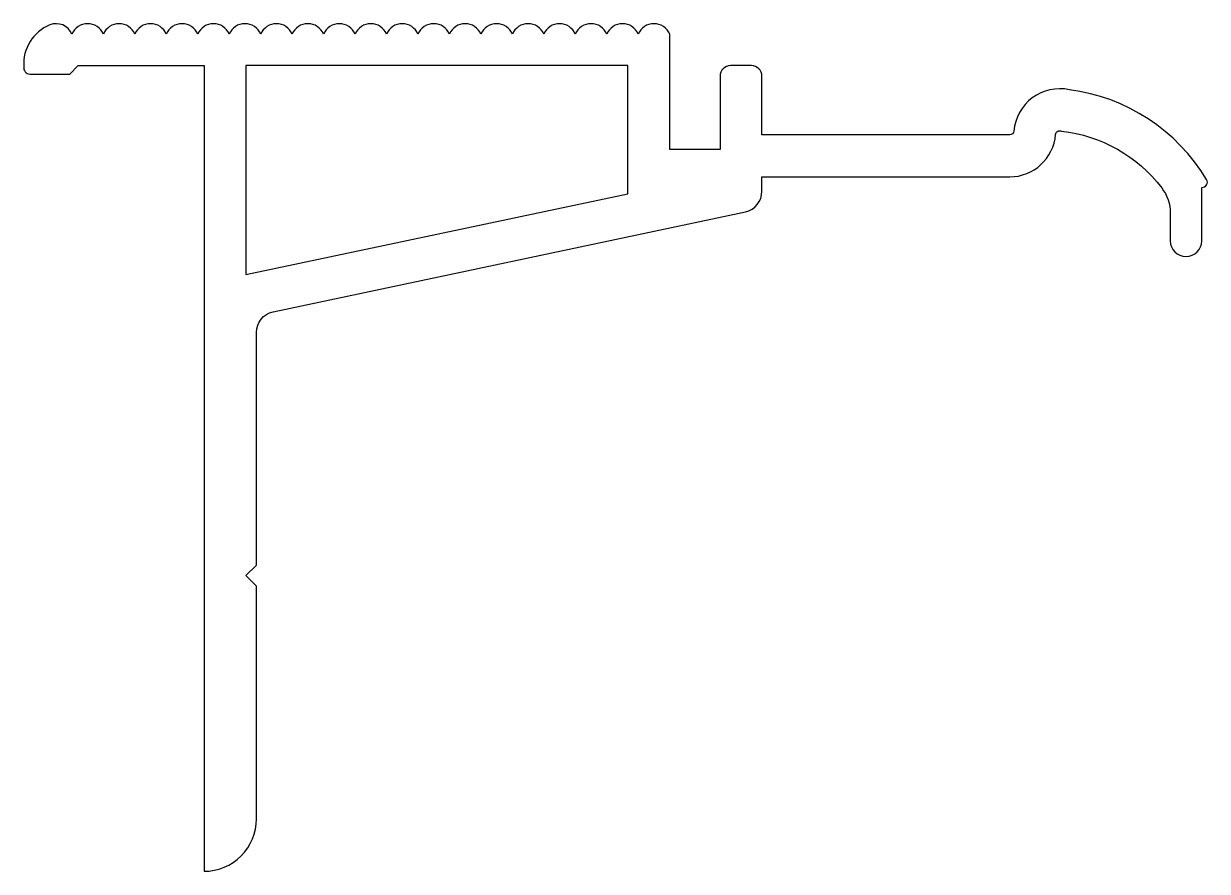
# Model space of a CAD drawing. Extents: x 221.4 to 277.8, y 230.4 to 270.8.
import ezdxf

# ---------------------------------------------------------------- set-up
doc = ezdxf.new("R2010")
doc.units = 0
doc.layers.add('ANA', color=220, linetype='CONTINUOUS')

msp = doc.modelspace()

# ---------------------------------------------------------------- linework, layer by layer
at = {"layer": 'ANA'}
msp.add_lwpolyline([(223.68, 270.299, 0.412419), (222.622, 270.738, 0.323145), (221.385, 268.751, 0.466744), (221.68, 268.399), (223.58, 268.399), (223.98, 268.799), (229.98, 268.799), (229.98, 230.399, 0.414214), (232.48, 232.899), (232.48, 243.994), (231.98, 244.494), (232.48, 244.994), (232.48, 256.088, -0.354371), (233.273, 257.067), (255.787, 261.831, 0.354371), (256.58, 262.809), (256.58, 263.499), (268.389, 263.499, 0.389983), (270.581, 265.516, -0.513649), (270.86, 265.682, -0.204317), (275.637, 262.972, -0.164371), (276.047, 261.759), (276.047, 260.449, 1), (277.547, 260.449), (277.547, 262.998, 0.605705), (277.777, 263.377, 0.228351), (271.236, 267.651, 0.4514), (268.588, 265.682, -0.389983), (268.389, 265.499), (256.58, 265.499), (256.58, 268.299, 0.414214), (256.08, 268.799), (255.08, 268.799, 0.414214), (254.58, 268.299), (254.58, 264.799), (252.18, 264.799), (252.18, 270.299, 0.666667), (250.68, 270.299, 0.666667), (249.18, 270.299, 0.666667), (247.68, 270.299, 0.666667), (246.18, 270.299, 0.666667), (244.68, 270.299, 0.666667), (243.18, 270.299, 0.666667), (241.68, 270.299, 0.666667), (240.18, 270.299, 0.666667), (238.68, 270.299, 0.666667), (237.18, 270.299, 0.666667), (235.68, 270.299, 0.666667), (234.18, 270.299, 0.666667), (232.68, 270.299, 0.666667), (231.18, 270.299, 0.666667), (229.68, 270.299, 0.666667), (228.18, 270.299, 0.666667), (226.68, 270.299, 0.666667), (225.18, 270.299, 0.666667)], format="xyb", close=True, dxfattribs=at)
msp.add_lwpolyline([(250.18, 262.689), (250.18, 268.799), (231.98, 268.799), (231.98, 258.837)], close=True, dxfattribs=at)

doc.saveas('drawing.dxf')
